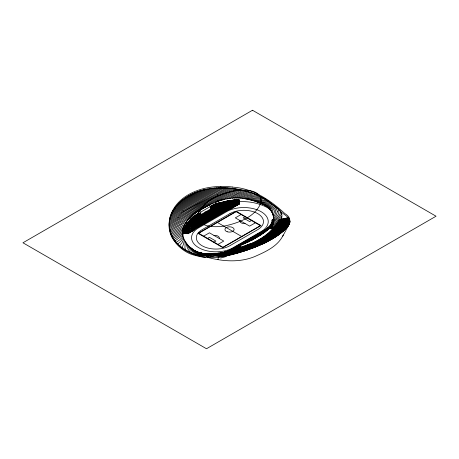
<?xml version="1.0" encoding="UTF-8"?>
<svg xmlns="http://www.w3.org/2000/svg" width="459" height="459" viewBox="0 0 459 459"><rect width="100%" height="100%" fill="white"/><g stroke="black" fill="none" stroke-linecap="round" stroke-linejoin="round"><path stroke-width="0.69" d="M217.853 256.495L217.853 254.533L238.439 248.612M185.195 241.342L184.925 247.808L185.872 250.625M213.705 253.546L218.696 253.248M254.888 201.266C267.993 204.496 278.745 213.446 271.493 227.836M273.57 221.255L273.822 219.459L271.969 220.131C272.17 223.292 269.892 225.822 267.672 227.762A25.956 8.078 -19.6 0 1 264.482 230.166L264.482 230.28A28.458 16.432 0 0 0 267.672 227.762M260.075 245.083C269.427 241.038 278.504 235.92 285.814 228.743C288.734 226.115 291.918 221.1 288.034 217.784L279.359 219.603C269.33 241.147 243.603 245.703 224.153 255.129M182.521 236.092L183.795 231.038M213.664 253.93L213.659 254.016A41.763 7.935 -2.5 0 0 214.657 253.993M217.991 259.691L218.346 257.006C234.991 254.682 251.234 249.438 266.375 242.18M181.844 248.199L183.319 244.664L184.501 240.137M277.391 211.748L276.048 215.495L273.535 218.277M174.099 209.172C161.373 227.079 175.613 251.331 195.54 255.456C216.654 261.791 238.347 253.098 258.067 245.926M236.884 199.734L238.938 199.51L239.368 204.106L229.448 209.533A25.411 14.671 0 0 0 225.88 211.249L197.978 227.354A25.411 14.671 0 0 0 195.006 229.42L188.092 233.711L183.629 233.126L184.013 229.064L187.37 222.954M281.132 219.431C285.142 210.211 273.553 206.171 268.377 201.117C257.815 193.933 245.341 189.848 232.696 188.431M170.427 215.655C177.432 195.218 200.864 186.463 220.888 186.526M170.427 216.952L172.326 212.293L174.994 207.904M272.749 213.056C273.994 207.238 266.042 204.989 261.756 203.974M240.396 245.095L239.546 247.189L239.546 249.191M207.365 257.315C222.741 261.469 239.569 262.755 254.619 256.615C265.44 251.842 277.976 246.345 283.237 235.014M281.763 213.739L279.56 217.273L272.979 222.896M282.767 236.184L289.204 224.193C292.394 218.157 284.006 214.961 280.701 211.49C270.638 202.517 259.501 194.014 245.938 191.369C228.341 186.503 208.621 186.027 191.873 194.128M279.066 220.222L279.359 219.603L277.265 224.348M200.09 210.044C190.336 215.644 178.557 226.585 183.898 238.95L181.856 242.995L179.234 246.271M278.911 220.538L274.241 227.853M273.231 222.42L272.055 224.686L269.358 227.515L265.434 230.275L230.275 250.568A2.278 1.314 0 0 1 229.827 250.775A27.047 15.617 0 0 1 224.635 252.548M273.248 223.344L272.594 224.6L269.846 227.492L265.864 230.286L230.688 250.591A2.857 1.652 0 0 1 230.12 250.843L226.189 252.192M289.204 224.193C283.805 232.483 274.826 237.659 266.289 242.174L262.755 243.895M185.82 225.478L184.42 228.037L188.167 223.82A33.564 19.381 0 0 1 192.201 221.003M281.797 216.614L279.405 219.155L272.629 224.411M174.523 208.547C182.062 197.64 194.794 191.414 207.577 189.091M183.422 237.728L180.668 241.394L177.208 244.504M273.266 214.944L274.379 212.127A12.886 7.442 0 0 0 272.801 208.243C269.192 204.817 264.126 203.647 259.341 202.958M271.946 227.475L271.9 227.538A53.835 16.753 -19.6 0 1 271.258 228.393C277.546 216.304 271.028 205.586 258.4 202.568C247.131 197.766 234.337 196.521 222.5 199.877M191.552 231.204L193.956 228.68A26.576 15.342 0 0 1 197.152 226.448L225.053 210.337A26.576 15.342 0 0 1 228.921 208.495L233.522 207.049L239.368 203.676M176.044 206.51C180.232 201.226 185.769 197.112 191.81 194.163M276.02 225.449L279.382 221.881L283.53 218.731M273.484 216.659C282.199 206.883 263.535 201.719 257.195 202.115M189.687 220.108L193.778 216.017L198.753 213.148M277.018 223.906L278.699 222.024L282.652 218.914M287.082 218.834L288.034 217.784M272.198 225.501L270.328 227.463L266.3 230.292L231.101 250.614A3.442 1.985 0 0 1 230.418 250.918L226.442 252.278M272.48 225.69L270.816 227.44L266.731 230.303L231.514 250.637A4.022 2.324 0 0 1 230.716 250.993L228.708 251.681M272.52 226.126L269.232 228.863M272.376 226.763L270.213 228.49M186.079 224.921L187.685 223.418A34.15 19.714 0 0 1 191.787 220.549L219.689 204.439A34.15 19.714 0 0 1 224.658 202.069L228.565 200.738L234.784 199.929M183.043 236.5L179.687 239.856L175.625 242.88M274.809 227.113L280.059 221.743L284.402 218.547M289.227 222.724L289.841 222.259M273.231 229.018L280.742 221.599L285.28 218.364M280.489 219.763L281.247 219.046M278.934 220.463L280.024 219.465M278.378 221.588L280.902 219.282M190.479 219.224L193.778 216.424L199.631 213.045M239.271 202.247L238.938 200.342M273.461 219.85C276.49 217.388 280.512 213.269 278.297 209.092M238.307 203.096L238.014 203.348M269.347 232.879L269.657 232.61M191.782 218.495L191.076 219.115A59.291 34.23 0 0 0 187.53 222.724M237.819 203.521L230.894 209M182.751 235.243L174.489 241.336M271.768 230.613L281.424 221.462L286.152 218.18M287.305 226.379L288.539 225.392M190.462 217.227L181.512 223.522L169.744 229.77M273.254 221.376C276.381 218.754 280.788 215.673 280.478 211.1M286.014 227.675L288.16 225.966M287.632 226.66L284.66 229.018M287.013 227.423L283.731 230.005M286.152 228.375L282.319 231.347M193.778 216.642L189.062 220.831L200.669 214.037M289.348 223.952C277.712 233.729 264.946 242.22 250.689 247.694M289.118 224.399C278.556 233.178 267.167 241.084 254.366 246.259M288.889 224.847C279.611 232.466 269.812 239.581 258.767 244.44M284.97 229.569L279.583 233.602M271.613 227.48L277.443 223.349M289.526 223.544C277.15 234.05 263.38 242.897 248.118 248.629M269.972 232.311L282.101 221.318L287.03 217.996M285.515 227.802L272.686 237.137L263.093 242.513M284.127 229.167L273.076 237.114L264.338 242.082M281.832 231.456L283.163 230.441M283.197 231.198L270.873 239.506L256.564 246.581M272.17 225.931L278.94 221.014M289.216 222.73C275.423 234.687 259.633 244.033 242.49 250.362M289.818 222.54C275.911 234.549 260.064 244.033 242.8 250.396M289.721 222.873C276.49 234.17 261.653 243.471 245.272 249.512M289.623 223.212C276.542 234.423 261.773 243.517 245.588 249.541M289.893 221.703L276.307 232.265A19.358 11.177 0 0 1 274.471 233.579C263.523 241.721 250.631 246.489 238.215 251.871M289.87 221.978C275.193 234.727 258.319 244.515 240.068 251.234M279.72 233L280.73 232.265M278.108 234.434L279.152 233.671M272.508 227.807L276.788 224.899M268.148 233.889C275.302 229.167 280.541 222.139 287.902 217.813M282.801 230.464L273.461 237.085L264.665 242.1M289.79 220.716C273.432 235.295 253.993 245.467 233.602 253.219M289.818 220.957C274.017 234.87 255.554 245.14 235.8 252.364M289.853 221.198C274.252 234.91 256.059 245.054 236.592 252.198M289.887 221.445C274.625 234.807 256.914 244.819 237.894 251.825M270.712 228.45L271.785 227.698A55.694 32.153 0 0 1 271.412 228.347M275.331 226.844L273.421 228.14M182.584 233.952L173.548 239.868M289.486 219.827L273.248 232.593L264.373 238.416L253.087 244.24L230.911 253.735M289.566 220.05L273.725 232.489L264.809 238.359L253.408 244.257L231.634 253.575M289.646 220.268C273.122 234.991 253.575 245.485 232.874 253.133M289.721 220.486C273.294 235.169 253.775 245.456 233.241 253.173M273.851 237.056L275.572 235.897M279.313 234.302L271.217 239.512M218.203 256.197L228.972 251.572M219.741 256.851L220.062 256.638M186.297 221.961L169.991 230.952M216.791 187.949L171.471 214.112M218.685 187.869L170.977 215.42M220.532 187.829L170.518 216.705M212.781 188.282L172.796 211.369M222.305 187.851L221.221 188.534M224.061 187.897L183.657 211.295M278.062 222.139L281.78 219.098M288.401 218.174C279.37 224.067 272.336 232.782 262.6 237.837M288.539 218.381C278.722 225.157 270.632 234.532 259.599 239.73C248.675 246.099 236.259 249.352 225.071 255.02M288.677 218.587C279.02 225.323 270.936 234.457 260.092 239.644C249.111 246.104 236.58 249.323 225.363 255.147M288.814 218.794C279.307 225.484 271.24 234.383 260.586 239.552C249.673 245.99 237.246 249.271 226.063 255.009M288.952 219L284.643 222.076L272.623 232.076L262.605 238.651L251.802 244.165L227.262 254.567M289.09 219.207L273.128 231.95L263.047 238.594L252.123 244.182L228.117 254.458M289.222 219.413L273.627 231.824L263.489 238.531L252.444 244.205L233.264 252.14L228.404 254.556M289.359 219.62L274.126 231.697L263.931 238.473L252.766 244.222L230.034 253.867M221.215 188.534L182.923 210.715M210.635 188.551L173.634 209.924M205.959 189.366L175.803 206.785M265.801 235.668C274.115 230.791 280.082 222.942 288.218 217.968M214.823 188.087L172.085 212.764M179.509 214.932C194.329 204.921 210.692 197.554 225.771 187.989M220.039 255.743L223.499 253.884L231.709 250.729M220.148 256.002L223.872 253.953L234.044 250.017M220.842 255.892L225.977 253.276L236.437 249.277M221.416 255.864L226.35 253.334L239.231 248.348M225.604 255.87L226.23 255.508M181.19 212.827L183.514 211.375M182.533 232.61L172.739 238.468M208.38 188.907L174.621 208.397M177.845 217.055L196.664 205.431A291.276 168.166 0 0 1 204.37 201.134L217.193 194.277M178.895 217.549L197.445 205.93A241.635 139.507 0 0 1 205.012 201.725L217.629 195.104L229.139 188.259M227.819 255.428L228.766 254.837M228.565 255.261L229.144 254.906M203.303 189.986L177.283 205.018M227.469 188.104L217.21 194.266M271.59 238.422L273.403 237.309M200.273 190.841L179.079 203.079M196.498 192.149L192.419 194.587A14.166 8.176 0 0 1 192.023 194.817L181.672 200.709M230.802 188.437L220.303 194.691L205.649 202.321A204.054 117.808 0 0 0 200.899 204.903A192.091 110.906 0 0 0 192.969 209.614L179.406 218.392L169.365 223.912M262.307 238.009L262.594 237.842M231.64 254.544L232.357 254.148M232.42 254.361L233.769 253.609M201.748 209.034L210.618 204.324L220.452 200.468M198.632 213.59L198.632 210.997L208.77 205.139L210.647 206.366L210.647 210.256M210.761 206.211C211.714 204.944 218.123 202.826 218.478 203.062L210.566 207.629M198.632 210.997L200.755 212.081L210.647 206.366M199.045 213.171L192.011 217.652L199.258 213.464M210.348 206.642L216.459 203.538L210.274 207.107M210.348 206.86L213.963 204.771L220.125 202.528M200.256 213.584L190.554 219.184L197.978 227.354L196.733 226.643M210.377 208.432L221.381 202.212L213.963 204.989M192.201 221.003L220.102 204.892A33.57 19.381 0 0 1 224.985 202.562L230.705 200.761L236.201 199.797M232.317 198.162L239.707 194.134L245.938 191.369M237.923 203.429L239.368 202.591M239.368 203.027L236.351 204.771L227.934 207.009A28.32 16.352 0 0 0 223.814 208.977L195.913 225.088A28.32 16.352 0 0 0 192.51 227.463L188.092 232.489L183.629 230.206M191.455 231.336L188.092 233.275L183.629 232.69M239.368 203.888L232.34 207.944L229.248 208.988A25.991 15.004 0 0 0 225.467 210.796L197.565 226.901A25.991 15.004 0 0 0 194.438 229.087L192.671 230.831L188.092 233.493L183.629 232.908M203.658 236.138L209.424 232.805L223.74 241.073L217.968 244.4M241.09 214.525L235.318 217.859L249.633 226.121L255.399 222.787M207.588 238.41L209.424 237.349L215.873 241.073L214.037 242.128M245.02 216.797L243.184 217.859L249.633 221.582L251.469 220.521M230.28 251.222L229.041 250.505L264.35 230.246L267.362 230.32M240.545 245.685L231.927 250.66A4.607 2.656 0 0 1 231.009 251.067L229.075 251.727M241.773 244.974L267.161 230.315M240.338 246.058L232.334 250.683A5.187 2.995 0 0 1 231.307 251.142M244.033 243.93L265.795 231.365M233.367 250.35L240.137 246.437M246.288 242.886L266.226 231.376M233.774 250.367L240.545 246.46M247.315 242.553L263.65 233.12M233.998 250.505L240.011 247.028M250.838 240.78L252.037 240.086M252.639 239.736L261.67 234.526M235.387 249.96L239.655 247.493M236.85 249.375L239.925 247.596M238.382 248.749L239.621 248.032M229.793 198.431L237.378 194.151L244.199 190.933M182.607 231.216L172.102 237.148M232.455 188.649L220.681 195.58L206.292 202.912A174.667 100.842 0 0 0 199.011 206.923L181.81 218.117L169.302 225.088M234.107 188.89L221.054 196.463L199.791 207.422L179.314 220.882L169.354 226.253M234.612 198.013L241.52 194.421L247.768 191.885M217.893 254.728L218.742 254.246M217.945 254.963L220.372 253.833M217.996 255.193L222.03 253.391M218.042 255.428L223.86 252.926M218.094 255.663L225.765 252.439M218.145 255.898L227.601 251.911M226.918 198.873L242.455 190.491M233.229 254.154L234.205 253.609M234.905 253.712L235.501 253.397M184.696 224.514L170.272 232.151M182.843 210.767L170.214 217.933M169.95 219.15L181.07 212.89M169.681 220.372L179.349 215.024M171.523 235.851L182.825 229.741M267.454 240.78L268.687 240.114M235.76 189.148L221.427 197.347L200.577 207.921L181.437 220.882L169.423 227.423M237.418 189.447L221.8 198.231L201.358 208.42A110.177 63.612 0 0 0 194.478 212.873L183.566 220.888L169.572 228.593M169.526 221.559L177.673 217.147M169.446 222.735L178.826 217.589M236.758 197.967L243.459 194.679L249.604 192.413M171.041 234.595L183.216 228.169M183.812 226.453L170.628 233.361M269.731 239.558L269.301 239.782M236.66 253.236L237.538 252.783M237.584 252.978L238.898 252.324M238.508 252.714L240.43 251.79M208.776 205.219C197.209 211.318 180.766 220.263 182.825 235.702M223.108 199.728L240.763 190.124M239.076 189.762L224.227 198.064L215.357 202.276M238.789 198.001L245.181 195.121L251.572 193.044M240.728 198.116L245.697 196.01L253.546 193.675M250.821 243.947L223.768 255.043M259.06 244.469L262.514 242.788M259.358 244.498L262.944 242.754M237.412 252.054L236.953 252.226M239.489 252.433L240.768 251.825M240.591 252.106L241.876 251.503M241.698 251.773L243.666 250.872M224.032 253.156L226.826 251.871M264.189 242.163L263.546 242.467M223.378 254.957L242.277 247.286M245.829 245.99L233.671 250.144M240.373 251.28L241.95 250.562M242.88 251.412L244.641 250.62M253.775 246.523L251.021 247.711M244.182 250.998L246.494 249.977M254.67 246.282L258.566 244.538M255.474 246.747L250.798 248.778M259.651 245.02L253.225 247.889M194.048 230.269L188.092 232.627L183.629 232.042M243.104 250.436L244.808 249.69M245.554 250.562L247.384 249.759M247.12 250.046L250.063 248.772M218.008 254.619L214.238 255.772A54.793 31.637 0 0 1 210.406 256.65M251.354 247.728L253.23 246.908M245.904 249.57L247.642 248.812M248.445 248.652L250.379 247.82M248.853 249.461L252.691 247.797M229.156 250.436L231.267 249.346M242.599 198.311L248.933 196.033L255.755 194.467M221.439 252.731L215.443 254.751L206.659 256.288M224.135 252.33L219.006 254.366M216.803 204.048L217.468 203.796A59.4 34.293 0 0 1 224.543 201.478L228.553 200.732L228.14 200.824A55.16 31.843 0 0 0 219.391 203.326M231.801 251.262L228.938 250.551L223.912 252.266L219.345 253.121M216.39 201.862L218.398 201.134M218.708 253.087C212.27 255.181 205.184 256.265 198.517 255.129M237.314 252.255L237.636 252.146M244.412 198.575L250.884 196.584L258.004 195.322M216.04 256.133L218.392 255.445M230.401 253.925L230.774 253.804M233.356 250.23L228.324 251.704M220.406 200.48L224.715 199.332M218.22 256.386L217.853 254.533L225.403 253.184M228.37 251.693L222.276 253.351M273.386 221.886L271.785 222.328L273.386 222.483M246.208 198.873L253.649 197.043L260.31 196.395M243.259 198.38C249.65 200.382 255.99 196.727 262.537 197.554M239.546 247.189C250.293 244.871 260.483 239.833 268.767 232.61A62.441 36.049 0 0 0 273.22 227.807L273.22 229.81M224.118 201.581L224.497 201.501L224.158 201.639A34.735 20.053 0 0 0 219.276 203.985L191.374 220.096A34.735 20.053 0 0 0 187.542 222.724M228.875 251.503L232.925 250.677M213.068 253.632C209.958 254.326 206.734 254.441 203.561 254.223C194.151 254.297 187.857 246.598 183.898 238.95M215.948 253.408C205.678 256.128 190.703 256.214 186.916 243.798M220.148 253.11L224.153 252.358L229.236 250.625A1.113 0.643 0 0 0 229.454 250.528L264.568 230.252C268.176 227.882 272.692 224.744 272.548 219.907L273.822 219.895M223.028 252.708L229.529 250.7A1.693 0.975 0 0 0 229.867 250.551L265.004 230.263C268.693 227.842 273.283 224.623 273.134 219.683L273.822 219.677M228.777 251.526L220.291 252.903M272.95 224.549L270.431 224.944L272.445 225.432M209.545 188.706L210.704 188.546M210.015 253.764C201.788 254.871 192.786 252.226 187.96 245.054M224.491 252.284C212.827 254.068 198.168 256.283 189.274 246.449M249.736 199.705C254.802 198.988 259.978 198.058 265.078 198.994M251.515 200.193L260.982 199.688L267.815 200.744M273.22 227.807L269.347 228.284A112.845 65.149 0 0 1 240.407 245.1M237.802 203.44L232.3 204.439L227.28 206.022A29.491 17.023 0 0 0 222.988 208.07L195.086 224.181A29.485 17.023 0 0 0 191.541 226.654L189.022 229.265L187.329 232.099L183.629 231.611M211.874 188.431L220.888 187.823M237.808 200.09L231.313 201.191L225.312 203.056A32.985 19.043 0 0 0 220.515 205.345L192.614 221.456A32.985 19.043 0 0 0 188.649 224.227L186.17 226.723L183.629 230.315M236.15 199.992L239.013 199.969L237.928 200.072M236.15 200.21L238.938 199.906L239.191 201.071L232.311 202.121L225.966 204.043A31.82 18.371 0 0 0 221.341 206.252L193.44 222.363A31.82 18.371 0 0 0 189.613 225.036L186.893 227.853L185.057 230.934L183.629 230.745M236.15 200.422L238.938 200.124M239.105 200.52L232.099 201.593L225.639 203.549A32.4 18.704 0 0 0 220.928 205.798L193.027 221.909A32.4 18.704 0 0 0 189.131 224.629L186.36 227.498L184.484 230.642L183.629 230.533M239.282 201.616L232.524 202.648L226.298 204.536A31.235 18.033 0 0 0 221.754 206.711L193.853 222.816A31.235 18.033 0 0 0 190.095 225.438C187.278 226.654 186.813 232.099 183.629 230.963M239.363 202.167L232.736 203.182L226.626 205.035A30.655 17.7 0 0 0 222.167 207.164L194.266 223.269A30.655 17.694 0 0 0 190.577 225.845C187.599 227.182 187.392 232.828 183.629 231.181M212.001 253.712L215.988 253.402M214.973 253.592L218.817 253.362M216.964 253.592L218.937 253.477M271.957 227.377L267.907 227.595L269.261 228.129M239.047 201.662C248.726 201.197 258.796 202.941 267.356 207.611A19.748 11.4 0 0 1 270.202 209.866M206.676 253.758C200.996 253.758 195.035 252.14 190.938 247.998M253.339 200.761C259.346 200.434 265.623 200.6 271.183 203.142M255.187 201.369L255.508 201.363C262.691 201.782 275.652 202.511 277.391 211.742M170.45 215.661A58.93 40.518 3.3 0 0 169.142 223.82C167.799 242.536 186.497 253.953 202.631 256.638M271.969 220.131L273.822 220.108M208.334 253.81C201.994 253.896 195.356 252.266 190.674 247.774L196.062 252.789L191.873 248.789L198.104 253.431L193.147 249.748L200.193 253.942L194.478 250.608L202.367 254.332L195.93 251.389L204.634 254.602L197.513 252.077L206.998 254.762L199.263 252.668L209.447 254.808L201.197 253.144L207.669 254.12L203.337 253.5M247.711 239.856L252.312 240.103M229.041 250.505L232.765 250.706M205.213 257.229L201.008 256.575M232.696 187.134C253.07 188.385 270.276 200.147 284.821 213.533C299.262 222.07 278.051 233.585 271.338 238.204C252.525 247.969 231.766 255.359 210.463 256.438C192.378 256.615 170.444 245.496 169.187 225.478M183.629 231.393C187.834 233.631 187.978 227.71 191.059 226.253A30.07 17.362 0 0 1 194.679 223.722L222.581 207.617A30.07 17.362 0 0 1 226.953 205.529L232.598 203.79L238.657 202.786L239.368 202.379L238.938 200.772M183.629 231.829L187.897 232.386L189.556 229.62L192.023 227.062A28.906 16.69 0 0 1 195.5 224.635L223.401 208.524A28.906 16.69 0 0 1 227.607 206.516C231.359 204.668 235.851 205.024 239.368 202.809L238.938 200.99M183.629 232.26L188.092 232.845L189.492 232.042L192.992 227.871A27.741 16.013 0 0 1 196.326 225.541L224.227 209.43A27.741 16.013 0 0 1 228.261 207.502L235.433 205.494L239.368 203.239L238.938 201.421M183.629 232.478L188.092 233.063L190.422 231.715L193.474 228.278A27.156 15.681 0 0 1 196.739 225.994L224.64 209.883A27.156 15.681 0 0 1 228.588 208.002L234.555 206.24L239.368 203.457L238.938 199.51M196.595 254.837L197.611 255.015M202.413 253.345L198.426 252.404L193.428 249.931M195.603 254.533L191.46 253.047C188.018 250.597 186.647 246.69 185.993 242.559M247.986 199.252L252.622 200.52M265.032 205.534C267.557 206.504 270.598 207.864 271.481 210.647M224.962 252.668L223.912 252.266L224.21 252.651M264.35 230.355L265.503 230.957M224.721 210.583L225.88 211.249L218.369 202.987M210.756 218.627L211.926 219.304L205.093 211.783M217.411 222.466L241.646 236.46M247.711 239.959L248.927 240.665M193.652 250.941L194.117 251.211M269.479 208.019L270.294 208.713M228.938 250.551L229.89 251.486M270.202 209.866C272.847 212.511 273.673 216.424 273.553 220.045M239.237 203.607L239.368 204.106M217.853 254.533L218.174 256.019M200.755 212.081L200.755 215.971M188.092 232.489L188.092 233.711M213.957 235.421A4.538 2.622 0 0 1 219.304 238.439M245.072 223.562A4.538 2.622 0 0 1 239.85 220.475M220.848 186.411A58.924 35.848 10.4 0 1 232.696 187.02M169.142 225.117A58.93 40.518 3.3 0 1 170.45 216.958M220.848 187.708A58.924 35.848 10.4 0 1 232.696 188.316M183.502 233.109A50.427 29.112 0 0 1 183.715 232.524M189.584 223.091A54.185 27.006 -19.4 0 1 192.023 220.412M217.509 201.094A54.523 21.16 -1.8 0 1 221.749 199.975M228.616 250.66A28.234 16.3 0 0 1 227.756 250.993L227.325 251.153A27.196 15.704 0 0 1 225.071 251.871M272.428 226.666A43.117 15.658 -22.9 0 1 272.244 226.987M239.564 248.262A54.053 15.514 -17.8 0 1 236.775 249.403M273.375 230.757A78.696 42.819 5.1 0 1 271.126 233.126M276.433 228.209A74.599 38.304 0.2 0 1 274.585 230.871M254.361 238.571A58.058 21.298 -12.2 0 1 251.308 239.982M266.954 238.766A55.912 25.67 -7.4 0 1 263.455 241.285M226.407 256.472A102.673 16.765 -14.3 0 1 220.572 258.061M242.811 247.562A79.832 30.684 -11.5 0 1 239.42 248.744M246.443 245.439A74.106 27.626 -11.8 0 1 242.071 247.068M250.786 243.431A65.993 25.331 -11.5 0 1 246.213 245.295M257.637 242.237A61.563 24.172 -11.2 0 1 253.19 244.406M261.825 234.119A63.21 22.416 -13.9 0 1 257.287 236.815M265.021 231.761A75.758 34.677 -5.7 0 1 262.605 233.396M183.462 232.891A51.31 29.623 0 0 1 183.68 232.3M183.462 232.673A51.31 29.623 0 0 1 183.68 232.082M183.462 232.455A51.31 29.623 0 0 1 183.68 231.87M214.714 254.011A43.026 24.838 0 0 1 214.273 253.993M183.462 232.243A51.31 29.623 0 0 1 183.68 231.652M183.462 232.024A51.31 29.623 0 0 1 183.68 231.434M183.462 231.806A51.31 29.623 0 0 1 183.68 231.221M183.462 231.594A51.31 29.623 0 0 1 183.68 231.003M272.302 226.752A59.286 34.23 0 0 1 271.722 227.916M183.462 231.376A51.31 29.623 0 0 1 183.68 230.785M232.747 250.7A5.772 3.333 0 0 1 232.483 250.843M183.462 231.158A51.31 29.623 0 0 1 184.61 228.536M183.462 230.946A51.31 29.623 0 0 1 184.61 228.324M183.462 230.728A51.31 29.623 0 0 1 185.086 227.245M186.343 225.312A51.31 29.623 0 0 1 186.635 224.91M229.104 201.249A51.31 29.623 0 0 1 236.115 200.113M183.462 230.51A51.31 29.623 0 0 1 187.582 223.51M238.818 248.858A58.207 33.605 0 0 1 236.85 249.38M225.352 201.903A51.31 29.623 0 0 1 236.115 199.894M183.462 230.298A51.31 29.623 0 0 1 187.582 223.292M240.046 248.29A57.524 33.209 0 0 1 238.393 248.761M221.984 202.66A50.938 29.41 0 0 1 234.756 199.854M185.769 225.461A55.16 31.843 0 0 1 189.378 221.169M185.918 225.03A55.562 32.078 0 0 1 190.187 220.171M198.03 214.319C196.572 228.433 216.677 227.44 225.713 225.771C239.317 222.638 255.657 216.665 261.028 202.534C262.485 188.425 242.386 189.418 233.344 191.082C219.741 194.22 203.4 200.193 198.03 214.319M252.507 110.252L22.95 242.782L206.493 348.748L436.05 216.218L252.507 110.252M226.603 211.668L198.701 227.773A24.39 14.08 0 0 0 198.701 247.688A24.39 14.08 0 0 0 233.195 247.688L261.096 231.583A24.39 14.08 0 0 0 261.096 211.668A24.39 14.08 0 0 0 226.603 211.668M229.97 213.613L202.069 229.718A19.628 11.332 0 0 0 202.069 245.743A19.628 11.332 0 0 0 229.827 245.743L257.728 229.638A19.628 11.332 0 0 0 257.728 213.613A19.628 11.332 0 0 0 229.97 213.613M236.259 211.306L198.076 233.35L222.799 247.619L260.982 225.576L236.259 211.306M236.127 211.662L198.695 233.275L222.931 247.269L260.362 225.656L236.127 211.662M227.222 231.772A4.613 2.662 0 0 0 234.142 229.466A4.613 2.662 0 0 0 227.222 227.159A4.613 2.662 0 0 0 227.222 231.772"/></g></svg>
